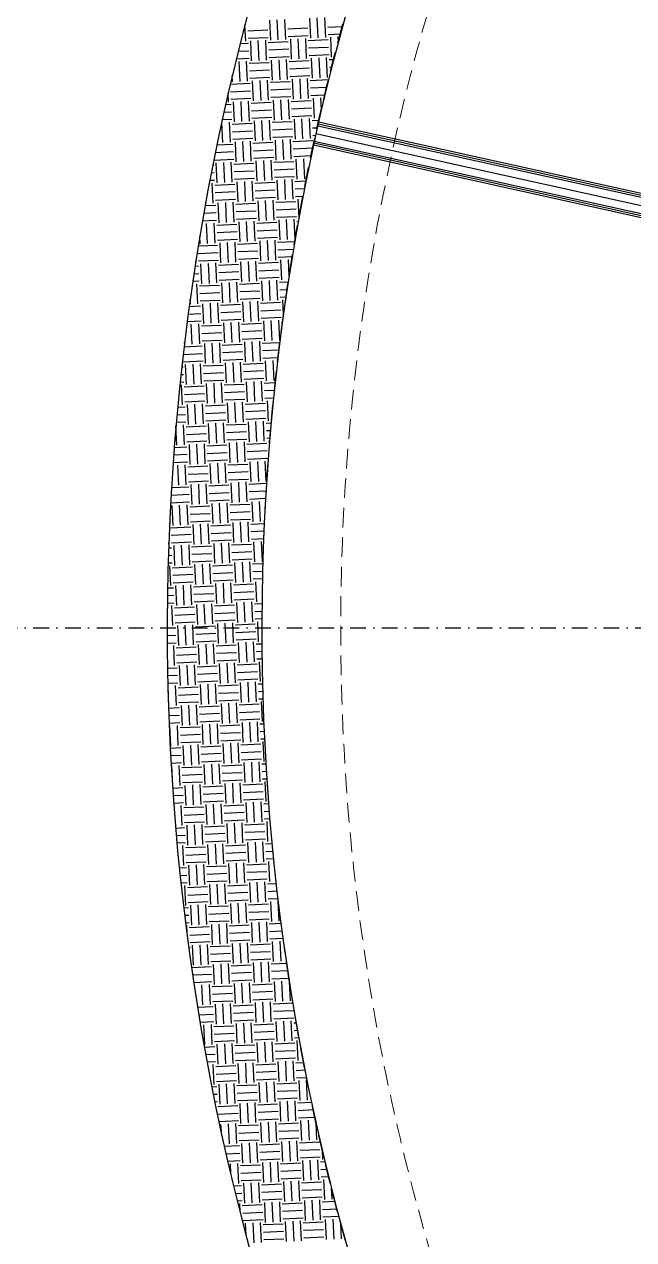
# Model space of a CAD drawing. Header units: millimetres. Extents: x 132785 to 150483, y 90225 to 103753.
# Drawn here: x 143259 to 143646, y 101854 to 102626 of the extents above; entities that cross this region are included whole.
import ezdxf

# ---------------------------------------------------------------- set-up
doc = ezdxf.new("R2010")
doc.units = ezdxf.units.MM
doc.linetypes.add('061-GZM-AP-100$0$HIDDEN', pattern=[0.375, 0.25, -0.125])
doc.linetypes.add('DASHDOT', pattern=[1, 0.5, -0.25, 0, -0.25])
doc.layers.add('061-GZM-AP-100$0$A-kiris', color=252, linetype='Continuous', lineweight=0)

msp = doc.modelspace()

# ---------------------------------------------------------------- linework, layer by layer
at = {"color": 253}
for p, q in [((143399.987, 102614.861), (143399.508, 102625.16)), ((143415.845, 102615.599), (143415.254, 102628.285)), ((143420.602, 102615.82), (143420.012, 102628.506)), ((143425.36, 102616.042), (143424.769, 102628.728)), ((143439.336, 102623.049), (143426.65, 102622.459)), ((143441.217, 102616.78), (143440.627, 102629.466)), ((143445.975, 102617.001), (143445.384, 102629.687)), ((143450.732, 102617.223), (143450.142, 102629.909)), ((143461.321, 102624.072), (143452.023, 102623.64)), ((143413.964, 102621.868), (143401.278, 102621.278)), ((143414.185, 102617.111), (143401.499, 102616.52)), ((143403.749, 102602.322), (143403.159, 102615.008)), ((143408.507, 102602.543), (143407.916, 102615.23)), ((143413.264, 102602.765), (143412.673, 102615.451)), ((143439.558, 102618.292), (143426.872, 102617.701)), ((143429.122, 102603.503), (143428.531, 102616.189)), ((143433.879, 102603.724), (143433.289, 102616.411)), ((143438.636, 102603.946), (143438.046, 102616.632)), ((143452.392, 102615.711), (143439.705, 102615.12)), ((143460.014, 102619.244), (143452.244, 102618.882)), ((143454.494, 102604.684), (143453.904, 102617.37)), ((143458.796, 102614.686), (143458.661, 102617.592)), ((143401.868, 102608.591), (143395.192, 102608.281)), ((143401.647, 102613.349), (143396.405, 102613.105)), ((143427.019, 102614.53), (143414.333, 102613.939)), ((143427.241, 102609.772), (143414.554, 102609.182)), ((143452.613, 102610.953), (143439.927, 102610.363)), ((143402.09, 102603.834), (143393.997, 102603.457)), ((143396.411, 102589.267), (143395.82, 102601.953)), ((143401.168, 102589.488), (143400.578, 102602.174)), ((143414.923, 102601.253), (143402.237, 102600.662)), ((143427.462, 102605.015), (143414.776, 102604.424)), ((143417.026, 102590.226), (143416.435, 102602.912)), ((143421.783, 102590.448), (143421.193, 102603.134)), ((143426.541, 102590.669), (143425.95, 102603.355)), ((143440.296, 102602.434), (143427.61, 102601.843)), ((143452.835, 102606.196), (143440.148, 102605.605)), ((143442.398, 102591.407), (143441.808, 102604.093)), ((143447.156, 102591.629), (143446.565, 102604.315)), ((143451.913, 102591.85), (143451.323, 102604.536)), ((143455.786, 102603.155), (143452.982, 102603.024)), ((143391.653, 102589.045), (143391.468, 102593.019)), ((143415.145, 102596.496), (143402.459, 102595.905)), ((143415.366, 102591.738), (143402.68, 102591.148)), ((143440.517, 102597.677), (143427.831, 102597.086)), ((143440.739, 102592.919), (143428.053, 102592.329)), ((143454.557, 102598.33), (143453.204, 102598.267)), ((143402.828, 102587.976), (143390.141, 102587.386)), ((143404.93, 102576.949), (143404.34, 102589.636)), ((143409.688, 102577.171), (143409.097, 102589.857)), ((143414.445, 102577.392), (143413.854, 102590.079)), ((143428.2, 102589.157), (143415.514, 102588.567)), ((143428.422, 102584.4), (143415.735, 102583.809)), ((143430.303, 102578.13), (143429.712, 102590.817)), ((143435.06, 102578.352), (143434.47, 102591.038)), ((143439.817, 102578.573), (143439.227, 102591.26)), ((143452.548, 102590.29), (143440.887, 102589.748)), ((143451.366, 102585.468), (143441.108, 102584.99)), ((143389.072, 102576.211), (143388.817, 102581.707)), ((143403.049, 102583.219), (143390.363, 102582.628)), ((143403.271, 102578.461), (143390.584, 102577.871)), ((143392.834, 102563.673), (143392.244, 102576.359)), ((143397.592, 102563.894), (143397.001, 102576.58)), ((143402.349, 102564.116), (143401.759, 102576.802)), ((143428.643, 102579.642), (143415.957, 102579.052)), ((143418.207, 102564.854), (143417.616, 102577.54)), ((143422.964, 102565.075), (143422.374, 102577.761)), ((143427.722, 102565.297), (143427.131, 102577.983)), ((143441.477, 102577.061), (143428.791, 102576.471)), ((143450.201, 102580.646), (143441.329, 102580.233)), ((143443.58, 102566.035), (143442.989, 102578.721)), ((143448.084, 102571.686), (143447.746, 102578.942)), ((143390.953, 102569.942), (143386.106, 102569.716)), ((143390.732, 102574.699), (143387.183, 102574.534)), ((143416.105, 102575.88), (143403.418, 102575.29)), ((143416.326, 102571.123), (143403.64, 102570.532)), ((143441.698, 102572.304), (143429.012, 102571.714)), ((143385.496, 102550.617), (143384.906, 102563.304)), ((143391.175, 102565.185), (143385.045, 102564.899)), ((143390.253, 102550.839), (143389.663, 102563.525)), ((143404.009, 102562.604), (143391.323, 102562.013)), ((143416.547, 102566.366), (143403.861, 102565.775)), ((143406.111, 102551.577), (143405.521, 102564.263)), ((143410.869, 102551.798), (143410.278, 102564.485)), ((143415.626, 102552.02), (143415.035, 102564.706)), ((143429.381, 102563.785), (143416.695, 102563.194)), ((143441.92, 102567.547), (143429.234, 102566.956)), ((143431.484, 102552.758), (143430.893, 102565.444)), ((143436.241, 102552.979), (143435.651, 102565.666)), ((143440.998, 102553.201), (143440.408, 102565.887)), ((143446.447, 102564.579), (143442.068, 102564.375)), ((143838.635, 102474.042), (143445.66, 102561.052)), ((143837.692, 102475.531), (143445.93, 102562.272)), ((143836.723, 102477.026), (143446.201, 102563.493)), ((143404.23, 102557.846), (143391.544, 102557.256)), ((143404.452, 102553.089), (143391.765, 102552.498)), ((143429.603, 102559.027), (143416.916, 102558.437)), ((143429.824, 102554.27), (143417.138, 102553.679)), ((143445.359, 102559.761), (143442.289, 102559.618)), ((143444.288, 102554.943), (143442.51, 102554.86)), ((143391.913, 102549.327), (143381.631, 102548.848)), ((143394.016, 102538.3), (143393.425, 102550.986)), ((143398.773, 102538.522), (143398.182, 102551.208)), ((143403.53, 102538.743), (143402.94, 102551.429)), ((143417.286, 102550.508), (143404.599, 102549.917)), ((143417.507, 102545.75), (143404.821, 102545.16)), ((143419.388, 102539.481), (143418.798, 102552.167)), ((143424.145, 102539.703), (143423.555, 102552.389)), ((143428.903, 102539.924), (143428.312, 102552.61)), ((143442.658, 102551.689), (143429.972, 102551.098)), ((143442.542, 102546.916), (143430.193, 102546.341)), ((143833.48, 102462.38), (143442.958, 102548.848)), ((143834.989, 102463.327), (143443.228, 102550.068)), ((143836.473, 102464.278), (143443.498, 102551.288)), ((143392.356, 102539.812), (143379.671, 102539.222)), ((143392.134, 102544.569), (143380.643, 102544.034)), ((143381.92, 102525.023), (143381.329, 102537.71)), ((143386.677, 102525.245), (143386.087, 102537.931)), ((143391.434, 102525.466), (143390.844, 102538.152)), ((143417.728, 102540.993), (143405.042, 102540.403)), ((143407.292, 102526.204), (143406.702, 102538.891)), ((143412.05, 102526.426), (143411.459, 102539.112)), ((143416.807, 102526.647), (143416.216, 102539.334)), ((143430.562, 102538.412), (143417.876, 102537.822)), ((143441.517, 102542.1), (143430.415, 102541.584)), ((143432.665, 102527.385), (143432.074, 102540.072)), ((143437.422, 102527.607), (143436.832, 102540.293)), ((143380.039, 102531.293), (143378.087, 102531.202)), ((143379.817, 102536.05), (143379.032, 102536.013)), ((143405.19, 102537.231), (143392.504, 102536.64)), ((143405.411, 102532.474), (143392.725, 102531.883)), ((143430.784, 102533.655), (143418.098, 102533.064)), ((143380.26, 102526.535), (143377.159, 102526.391)), ((143379.339, 102512.189), (143378.748, 102524.876)), ((143393.094, 102523.954), (143380.408, 102523.364)), ((143405.633, 102527.716), (143392.946, 102527.126)), ((143395.197, 102512.928), (143394.606, 102525.614)), ((143399.954, 102513.149), (143399.363, 102525.835)), ((143404.711, 102513.37), (143404.121, 102526.057)), ((143418.467, 102525.135), (143405.78, 102524.545)), ((143431.005, 102528.897), (143418.319, 102528.307)), ((143420.569, 102514.109), (143419.979, 102526.795)), ((143425.326, 102514.33), (143424.736, 102527.016)), ((143430.084, 102514.551), (143429.493, 102527.238)), ((143438.226, 102526.055), (143431.153, 102525.726)), ((143393.316, 102519.197), (143380.629, 102518.606)), ((143393.537, 102514.44), (143380.851, 102513.849)), ((143418.688, 102520.378), (143406.002, 102519.787)), ((143418.909, 102515.621), (143406.223, 102515.03)), ((143437.276, 102521.243), (143431.374, 102520.968)), ((143436.342, 102516.432), (143431.596, 102516.211)), ((143433.805, 102502.886), (143433.255, 102514.699)), ((143380.998, 102510.677), (143374.182, 102510.36)), ((143374.581, 102511.968), (143374.559, 102512.444)), ((143383.101, 102499.651), (143382.51, 102512.337)), ((143387.858, 102499.872), (143387.268, 102512.558)), ((143392.616, 102500.094), (143392.025, 102512.78)), ((143406.371, 102511.858), (143393.685, 102511.268)), ((143406.592, 102507.101), (143393.906, 102506.511)), ((143408.473, 102500.832), (143407.883, 102513.518)), ((143413.231, 102501.053), (143412.64, 102513.74)), ((143417.988, 102501.275), (143417.398, 102513.961)), ((143431.743, 102513.04), (143419.057, 102512.449)), ((143431.965, 102508.282), (143419.279, 102507.692)), ((143381.441, 102501.163), (143372.483, 102500.746)), ((143381.22, 102505.92), (143373.325, 102505.553)), ((143375.762, 102486.595), (143375.172, 102499.282)), ((143380.52, 102486.817), (143379.929, 102499.503)), ((143406.814, 102502.344), (143394.127, 102501.753)), ((143396.378, 102487.555), (143395.787, 102500.241)), ((143401.135, 102487.776), (143400.544, 102500.463)), ((143405.892, 102487.998), (143405.302, 102500.684)), ((143419.648, 102499.763), (143406.961, 102499.172)), ((143432.186, 102503.525), (143419.5, 102502.934)), ((143421.75, 102488.736), (143421.16, 102501.422)), ((143426.507, 102488.958), (143425.917, 102501.644)), ((143431.265, 102489.179), (143430.674, 102501.865)), ((143433.354, 102500.401), (143432.334, 102500.353)), ((143394.275, 102498.582), (143381.589, 102497.991)), ((143394.497, 102493.824), (143381.81, 102493.234)), ((143419.869, 102495.005), (143407.183, 102494.415)), ((143382.179, 102485.305), (143369.794, 102484.728)), ((143371.005, 102486.374), (143370.798, 102490.832)), ((143394.718, 102489.067), (143382.032, 102488.476)), ((143384.282, 102474.278), (143383.691, 102486.965)), ((143389.039, 102474.5), (143388.449, 102487.186)), ((143393.797, 102474.721), (143393.206, 102487.407)), ((143407.552, 102486.486), (143394.866, 102485.895)), ((143420.091, 102490.248), (143407.404, 102489.658)), ((143409.654, 102475.459), (143409.064, 102488.146)), ((143414.412, 102475.681), (143413.821, 102488.367)), ((143419.169, 102475.902), (143418.579, 102488.588)), ((143431.099, 102487.582), (143420.238, 102487.076)), ((143382.401, 102480.548), (143369.715, 102479.957)), ((143382.622, 102475.79), (143369.936, 102475.2)), ((143407.773, 102481.729), (143395.087, 102481.138)), ((143407.995, 102476.971), (143395.309, 102476.381)), ((143430.284, 102482.776), (143420.46, 102482.319)), ((143429.485, 102477.972), (143420.681, 102477.562)), ((143422.931, 102463.364), (143422.341, 102476.05)), ((143427.574, 102466.039), (143427.098, 102476.271)), ((143370.084, 102472.028), (143367.77, 102471.92)), ((143368.424, 102473.54), (143368.331, 102475.541)), ((143372.186, 102461.001), (143371.596, 102473.688)), ((143376.943, 102461.223), (143376.353, 102473.909)), ((143381.701, 102461.444), (143381.11, 102474.131)), ((143395.456, 102473.209), (143382.77, 102472.619)), ((143395.678, 102468.452), (143382.991, 102467.861)), ((143397.559, 102462.183), (143396.968, 102474.869)), ((143402.316, 102462.404), (143401.725, 102475.09)), ((143407.073, 102462.625), (143406.483, 102475.312)), ((143420.829, 102474.39), (143408.142, 102473.8)), ((143421.05, 102469.633), (143408.364, 102469.042)), ((143370.527, 102462.513), (143366.327, 102462.318)), ((143370.305, 102467.271), (143367.041, 102467.119)), ((143369.605, 102448.168), (143369.015, 102460.854)), ((143395.899, 102463.694), (143383.213, 102463.104)), ((143385.463, 102448.906), (143384.872, 102461.592)), ((143390.22, 102449.127), (143389.63, 102461.813)), ((143394.978, 102449.349), (143394.387, 102462.035)), ((143408.733, 102461.113), (143396.047, 102460.523)), ((143421.272, 102464.876), (143408.585, 102464.285)), ((143410.835, 102450.087), (143410.245, 102462.773)), ((143415.593, 102450.308), (143415.002, 102462.994)), ((143420.35, 102450.53), (143419.76, 102463.216)), ((143426.945, 102461.961), (143421.419, 102461.704)), ((143383.36, 102459.932), (143370.674, 102459.342)), ((143383.582, 102455.175), (143370.896, 102454.585)), ((143408.954, 102456.356), (143396.268, 102455.766)), ((143426.218, 102457.16), (143421.641, 102456.947)), ((143371.265, 102446.656), (143364.063, 102446.32)), ((143364.848, 102447.946), (143364.706, 102450.99)), ((143383.803, 102450.418), (143371.117, 102449.827)), ((143373.367, 102435.629), (143372.777, 102448.315)), ((143378.125, 102435.85), (143377.534, 102448.537)), ((143382.882, 102436.072), (143382.291, 102448.758)), ((143396.637, 102447.837), (143383.951, 102447.246)), ((143409.176, 102451.599), (143396.49, 102451.008)), ((143398.74, 102436.81), (143398.149, 102449.496)), ((143403.497, 102437.031), (143402.907, 102449.718)), ((143408.254, 102437.253), (143407.664, 102449.939)), ((143422.01, 102449.018), (143409.323, 102448.427)), ((143425.509, 102452.359), (143421.862, 102452.189)), ((143423.953, 102441.418), (143423.522, 102450.677)), ((143371.486, 102441.898), (143363.418, 102441.523)), ((143396.859, 102443.079), (143384.172, 102442.489)), ((143397.08, 102438.322), (143384.394, 102437.731)), ((143422.231, 102444.26), (143409.545, 102443.67)), ((143422.453, 102439.503), (143409.766, 102438.912)), ((143412.016, 102424.714), (143411.426, 102437.401)), ((143416.774, 102424.936), (143416.183, 102437.622)), ((143421.531, 102425.157), (143420.941, 102437.843)), ((143371.708, 102437.141), (143362.789, 102436.726)), ((143366.029, 102422.574), (143365.438, 102435.26)), ((143370.786, 102422.795), (143370.196, 102435.481)), ((143384.541, 102434.56), (143371.855, 102433.969)), ((143384.763, 102429.803), (143372.077, 102429.212)), ((143386.644, 102423.533), (143386.053, 102436.219)), ((143391.401, 102423.755), (143390.811, 102436.441)), ((143396.159, 102423.976), (143395.568, 102436.662)), ((143409.914, 102435.741), (143397.228, 102435.15)), ((143410.135, 102430.984), (143397.449, 102430.393)), ((143423.262, 102436.362), (143422.6, 102436.331)), ((143361.271, 102422.352), (143361.195, 102423.998)), ((143384.984, 102425.045), (143372.298, 102424.455)), ((143374.548, 102410.256), (143373.958, 102422.943)), ((143379.306, 102410.478), (143378.715, 102423.164)), ((143384.063, 102410.699), (143383.472, 102423.386)), ((143397.818, 102422.464), (143385.132, 102421.874)), ((143410.357, 102426.226), (143397.671, 102425.636)), ((143399.921, 102411.437), (143399.33, 102424.124)), ((143404.678, 102411.659), (143404.088, 102424.345)), ((143409.435, 102411.88), (143408.845, 102424.567)), ((143421.596, 102423.571), (143410.505, 102423.055)), ((143372.667, 102416.526), (143360.243, 102415.947)), ((143372.446, 102421.283), (143360.805, 102420.741)), ((143398.04, 102417.707), (143385.353, 102417.116)), ((143421.002, 102418.776), (143410.726, 102418.297)), ((143360.35, 102408.006), (143359.342, 102407.959)), ((143372.889, 102411.768), (143360.202, 102411.178)), ((143362.452, 102396.98), (143361.862, 102409.666)), ((143367.21, 102397.201), (143366.619, 102409.887)), ((143371.967, 102397.423), (143371.377, 102410.109)), ((143385.722, 102409.187), (143373.036, 102408.597)), ((143398.261, 102412.949), (143385.575, 102412.359)), ((143387.825, 102398.161), (143387.234, 102410.847)), ((143392.582, 102398.382), (143391.992, 102411.068)), ((143397.34, 102398.604), (143396.749, 102411.29)), ((143411.095, 102410.368), (143398.409, 102409.778)), ((143420.423, 102413.981), (143410.947, 102413.54)), ((143413.198, 102399.342), (143412.607, 102412.028)), ((143417.955, 102399.563), (143417.364, 102412.249)), ((143360.571, 102403.249), (143358.822, 102403.168)), ((143385.944, 102404.43), (143373.258, 102403.839)), ((143386.165, 102399.673), (143373.479, 102399.082)), ((143411.316, 102405.611), (143398.63, 102405.021)), ((143411.538, 102400.854), (143398.852, 102400.263)), ((143401.102, 102386.065), (143400.511, 102398.751)), ((143405.859, 102386.286), (143405.269, 102398.973)), ((143410.616, 102386.508), (143410.026, 102399.194)), ((143360.793, 102398.492), (143358.318, 102398.376)), ((143359.871, 102384.146), (143359.281, 102396.832)), ((143373.627, 102395.911), (143360.94, 102395.32)), ((143373.848, 102391.153), (143361.162, 102390.563)), ((143375.729, 102384.884), (143375.139, 102397.57)), ((143380.487, 102385.105), (143379.896, 102397.792)), ((143385.244, 102385.327), (143384.653, 102398.013)), ((143398.999, 102397.092), (143386.313, 102396.501)), ((143399.221, 102392.334), (143386.534, 102391.744)), ((143418.613, 102398.005), (143411.686, 102397.682)), ((143418.105, 102393.213), (143411.907, 102392.925)), ((143374.07, 102386.396), (143361.383, 102385.805)), ((143363.634, 102371.607), (143363.043, 102384.293)), ((143368.391, 102371.829), (143367.8, 102384.515)), ((143373.148, 102372.05), (143372.558, 102384.736)), ((143386.904, 102383.815), (143374.217, 102383.224)), ((143399.442, 102387.577), (143386.756, 102386.986)), ((143389.006, 102372.788), (143388.416, 102385.474)), ((143393.763, 102373.01), (143393.173, 102385.696)), ((143398.521, 102373.231), (143397.93, 102385.917)), ((143412.276, 102384.996), (143399.59, 102384.405)), ((143417.613, 102388.423), (143412.128, 102388.167)), ((143414.379, 102373.969), (143413.788, 102386.655)), ((143361.752, 102377.876), (143356.312, 102377.623)), ((143361.531, 102382.634), (143356.749, 102382.411)), ((143387.125, 102379.057), (143374.439, 102378.467)), ((143412.498, 102380.239), (143399.811, 102379.648)), ((143356.295, 102358.552), (143355.722, 102370.872)), ((143361.974, 102373.119), (143355.89, 102372.836)), ((143361.052, 102358.773), (143360.462, 102371.459)), ((143374.808, 102370.538), (143362.122, 102369.948)), ((143387.346, 102374.3), (143374.66, 102373.71)), ((143376.91, 102359.511), (143376.32, 102372.198)), ((143381.668, 102359.733), (143381.077, 102372.419)), ((143386.425, 102359.954), (143385.834, 102372.641)), ((143400.18, 102371.719), (143387.494, 102371.129)), ((143412.719, 102375.481), (143400.033, 102374.891)), ((143402.283, 102360.692), (143401.692, 102373.379)), ((143407.04, 102360.914), (143406.45, 102373.6)), ((143411.798, 102361.135), (143411.207, 102373.822)), ((143416.09, 102372.46), (143412.867, 102372.31)), ((143375.029, 102365.781), (143362.343, 102365.19)), ((143375.251, 102361.023), (143362.564, 102360.433)), ((143400.402, 102366.962), (143387.716, 102366.371)), ((143400.623, 102362.204), (143387.937, 102361.614)), ((143390.187, 102347.416), (143389.597, 102360.102)), ((143394.944, 102347.637), (143394.354, 102360.323)), ((143399.702, 102347.859), (143399.111, 102360.545)), ((143415.668, 102367.672), (143413.088, 102367.552)), ((143415.262, 102362.886), (143413.309, 102362.795)), ((143415.027, 102360.034), (143414.969, 102361.283)), ((143362.933, 102352.504), (143354.24, 102352.099)), ((143362.712, 102357.261), (143354.596, 102356.883)), ((143364.815, 102346.235), (143364.224, 102358.921)), ((143369.572, 102346.456), (143368.981, 102359.142)), ((143374.329, 102346.677), (143373.739, 102359.364)), ((143388.085, 102358.442), (143375.398, 102357.852)), ((143388.306, 102353.685), (143375.62, 102353.094)), ((143413.457, 102359.623), (143400.771, 102359.033)), ((143413.679, 102354.866), (143400.992, 102354.275)), ((143363.155, 102347.747), (143353.901, 102347.316)), ((143357.476, 102333.179), (143356.886, 102345.866)), ((143362.233, 102333.401), (143361.643, 102346.087)), ((143375.989, 102345.166), (143363.303, 102344.575)), ((143388.527, 102348.928), (143375.841, 102348.337)), ((143378.091, 102334.139), (143377.501, 102346.825)), ((143382.849, 102334.36), (143382.258, 102347.047)), ((143387.606, 102334.582), (143387.016, 102347.268)), ((143401.361, 102346.347), (143388.675, 102345.756)), ((143413.9, 102350.109), (143401.214, 102349.518)), ((143403.464, 102335.32), (143402.873, 102348.006)), ((143408.221, 102335.541), (143407.631, 102348.228)), ((143412.979, 102335.763), (143412.388, 102348.449)), ((143376.21, 102340.408), (143363.524, 102339.818)), ((143401.583, 102341.589), (143388.897, 102340.999)), ((143363.893, 102331.889), (143352.879, 102331.376)), ((143376.432, 102335.651), (143363.745, 102335.06)), ((143365.996, 102320.862), (143365.405, 102333.548)), ((143370.753, 102321.083), (143370.162, 102333.77)), ((143375.51, 102321.305), (143374.92, 102333.991)), ((143389.266, 102333.07), (143376.579, 102332.479)), ((143401.804, 102336.832), (143389.118, 102336.241)), ((143391.368, 102322.043), (143390.778, 102334.729)), ((143396.125, 102322.265), (143395.535, 102334.951)), ((143400.883, 102322.486), (143400.292, 102335.172)), ((143413.161, 102334.182), (143401.952, 102333.66)), ((143412.867, 102329.401), (143402.173, 102328.903)), ((143364.336, 102322.374), (143352.347, 102321.816)), ((143364.115, 102327.131), (143352.605, 102326.596)), ((143389.487, 102328.312), (143376.801, 102327.722)), ((143389.709, 102323.555), (143377.022, 102322.965)), ((143384.03, 102308.988), (143383.439, 102321.674)), ((143388.787, 102309.209), (143388.197, 102321.895)), ((143412.588, 102324.62), (143402.395, 102324.146)), ((143404.645, 102309.947), (143404.054, 102322.634)), ((143409.402, 102310.169), (143408.812, 102322.855)), ((143352.019, 102313.855), (143351.95, 102313.851)), ((143353.9, 102307.585), (143353.309, 102320.272)), ((143358.657, 102307.807), (143358.067, 102320.493)), ((143363.415, 102308.028), (143362.824, 102320.714)), ((143377.17, 102319.793), (143364.484, 102319.202)), ((143377.391, 102315.036), (143364.705, 102314.445)), ((143379.272, 102308.766), (143378.682, 102321.453)), ((143402.542, 102320.974), (143389.856, 102320.383)), ((143402.764, 102316.217), (143390.078, 102315.626)), ((143352.24, 102309.097), (143351.732, 102309.074)), ((143365.074, 102306.516), (143352.388, 102305.926)), ((143377.613, 102310.278), (143364.927, 102309.688)), ((143367.177, 102295.49), (143366.586, 102308.176)), ((143371.934, 102295.711), (143371.343, 102308.397)), ((143376.691, 102295.932), (143376.101, 102308.619)), ((143390.447, 102307.697), (143377.76, 102307.107)), ((143402.985, 102311.459), (143390.299, 102310.869)), ((143392.549, 102296.671), (143391.959, 102309.357)), ((143397.307, 102296.892), (143396.716, 102309.578)), ((143402.064, 102297.113), (143401.473, 102309.8)), ((143411.775, 102308.69), (143403.133, 102308.288)), ((143365.296, 102301.759), (143352.609, 102301.168)), ((143390.668, 102302.94), (143377.982, 102302.349)), ((143411.565, 102303.913), (143403.354, 102303.53)), ((143411.372, 102299.136), (143403.576, 102298.773)), ((143352.978, 102293.239), (143351.116, 102293.153)), ((143351.319, 102294.751), (143351.234, 102296.571)), ((143365.517, 102297.001), (143352.831, 102296.411)), ((143355.081, 102282.213), (143354.49, 102294.899)), ((143359.838, 102282.434), (143359.248, 102295.12)), ((143364.596, 102282.656), (143364.005, 102295.342)), ((143378.351, 102294.42), (143365.665, 102293.83)), ((143390.89, 102298.183), (143378.203, 102297.592)), ((143380.453, 102283.394), (143379.863, 102296.08)), ((143385.211, 102283.615), (143384.62, 102296.301)), ((143389.968, 102283.837), (143389.378, 102296.523)), ((143403.723, 102295.601), (143391.037, 102295.011)), ((143403.945, 102290.844), (143391.259, 102290.254)), ((143405.826, 102284.575), (143405.235, 102297.261)), ((143410.583, 102284.796), (143409.993, 102297.483)), ((143353.421, 102283.725), (143350.827, 102283.604)), ((143353.2, 102288.482), (143350.964, 102288.378)), ((143378.572, 102289.663), (143365.886, 102289.073)), ((143378.794, 102284.906), (143366.108, 102284.315)), ((143373.115, 102270.338), (143372.524, 102283.025)), ((143377.872, 102270.56), (143377.282, 102283.246)), ((143404.166, 102286.087), (143391.48, 102285.496)), ((143393.73, 102271.298), (143393.14, 102283.984)), ((143398.488, 102271.519), (143397.897, 102284.206)), ((143403.245, 102271.741), (143402.654, 102284.427)), ((143410.839, 102283.219), (143404.314, 102282.915)), ((143352.5, 102269.379), (143351.909, 102282.065)), ((143366.255, 102281.144), (143353.569, 102280.553)), ((143366.477, 102276.386), (143353.79, 102275.796)), ((143368.358, 102270.117), (143367.767, 102282.803)), ((143391.628, 102282.325), (143378.941, 102281.734)), ((143391.849, 102277.567), (143379.163, 102276.977)), ((143410.714, 102278.445), (143404.535, 102278.158)), ((143354.159, 102267.867), (143350.48, 102267.696)), ((143366.698, 102271.629), (143354.012, 102271.038)), ((143356.262, 102256.84), (143355.671, 102269.526)), ((143361.019, 102257.062), (143360.429, 102269.748)), ((143365.777, 102257.283), (143365.186, 102269.969)), ((143379.532, 102269.048), (143366.846, 102268.457)), ((143392.071, 102272.81), (143379.384, 102272.219)), ((143381.634, 102258.021), (143381.044, 102270.708)), ((143386.392, 102258.243), (143385.801, 102270.929)), ((143391.149, 102258.464), (143390.559, 102271.15)), ((143404.904, 102270.229), (143392.218, 102269.638)), ((143410.604, 102273.673), (143404.757, 102273.401)), ((143407.007, 102259.202), (143406.416, 102271.889)), ((143354.381, 102263.11), (143350.409, 102262.925)), ((143379.753, 102264.291), (143367.067, 102263.7)), ((143405.126, 102265.472), (143392.44, 102264.881)), ((143405.347, 102260.714), (143392.661, 102260.124)), ((143354.602, 102258.352), (143350.352, 102258.154)), ((143353.681, 102244.006), (143353.09, 102256.693)), ((143367.436, 102255.771), (143354.75, 102255.181)), ((143379.975, 102259.533), (143367.289, 102258.943)), ((143369.539, 102244.744), (143368.948, 102257.431)), ((143374.296, 102244.966), (143373.706, 102257.652)), ((143379.053, 102245.187), (143378.463, 102257.874)), ((143392.809, 102256.952), (143380.122, 102256.362)), ((143393.03, 102252.195), (143380.344, 102251.604)), ((143394.911, 102245.926), (143394.321, 102258.612)), ((143399.669, 102246.147), (143399.078, 102258.833)), ((143404.426, 102246.368), (143403.835, 102259.055)), ((143410.352, 102257.769), (143405.495, 102257.543)), ((143410.31, 102252.999), (143405.716, 102252.785)), ((143367.658, 102251.014), (143354.971, 102250.423)), ((143367.879, 102246.256), (143355.193, 102245.666)), ((143366.958, 102231.911), (143366.367, 102244.597)), ((143393.252, 102247.437), (143380.565, 102246.847)), ((143382.815, 102232.649), (143382.225, 102245.335)), ((143387.573, 102232.87), (143386.982, 102245.556)), ((143392.33, 102233.092), (143391.74, 102245.778)), ((143406.086, 102244.856), (143393.399, 102244.266)), ((143410.284, 102248.23), (143405.938, 102248.028)), ((143408.188, 102233.83), (143407.597, 102246.516)), ((143355.34, 102242.494), (143350.274, 102242.258)), ((143355.562, 102237.737), (143350.282, 102237.491)), ((143357.443, 102231.468), (143356.852, 102244.154)), ((143362.2, 102231.689), (143361.61, 102244.375)), ((143380.713, 102243.675), (143368.027, 102243.085)), ((143380.934, 102238.918), (143368.248, 102238.328)), ((143406.307, 102240.099), (143393.621, 102239.509)), ((143355.783, 102232.98), (143350.306, 102232.725)), ((143354.862, 102218.634), (143354.271, 102231.32)), ((143368.617, 102230.399), (143355.931, 102229.808)), ((143381.156, 102234.161), (143368.47, 102233.57)), ((143370.72, 102219.372), (143370.129, 102232.058)), ((143375.477, 102219.593), (143374.887, 102232.28)), ((143380.234, 102219.815), (143379.644, 102232.501)), ((143393.99, 102231.58), (143381.304, 102230.989)), ((143406.528, 102235.342), (143393.842, 102234.751)), ((143396.092, 102220.553), (143395.502, 102233.239)), ((143400.85, 102220.774), (143400.259, 102233.461)), ((143405.607, 102220.996), (143405.016, 102233.682)), ((143410.311, 102232.339), (143406.676, 102232.17)), ((143368.839, 102225.641), (143356.152, 102225.051)), ((143394.211, 102226.822), (143381.525, 102226.232)), ((143394.433, 102222.065), (143381.746, 102221.474)), ((143410.353, 102227.574), (143406.897, 102227.413)), ((143410.41, 102222.809), (143407.119, 102222.655)), ((143356.522, 102217.122), (143350.495, 102216.841)), ((143369.06, 102220.884), (143356.374, 102220.293)), ((143358.624, 102206.095), (143358.033, 102218.781)), ((143363.381, 102206.317), (143362.791, 102219.003)), ((143368.139, 102206.538), (143367.548, 102219.224)), ((143381.894, 102218.303), (143369.208, 102217.712)), ((143382.115, 102213.546), (143369.429, 102212.955)), ((143383.997, 102207.276), (143383.406, 102219.962)), ((143388.754, 102207.498), (143388.163, 102220.184)), ((143393.511, 102207.719), (143392.921, 102220.405)), ((143407.267, 102219.484), (143394.58, 102218.893)), ((143407.488, 102214.727), (143394.802, 102214.136)), ((143409.369, 102208.457), (143408.779, 102221.144)), ((143356.743, 102212.364), (143350.584, 102212.078)), ((143356.964, 102207.607), (143350.688, 102207.315)), ((143356.043, 102193.261), (143355.452, 102205.948)), ((143382.337, 102208.788), (143369.651, 102208.198)), ((143371.901, 102193.999), (143371.31, 102206.686)), ((143376.658, 102194.221), (143376.068, 102206.907)), ((143381.415, 102194.442), (143380.825, 102207.129)), ((143395.171, 102206.207), (143382.485, 102205.617)), ((143407.709, 102209.969), (143395.023, 102209.379)), ((143397.273, 102195.18), (143396.683, 102207.867)), ((143402.031, 102195.402), (143401.44, 102208.088)), ((143406.788, 102195.623), (143406.197, 102208.31)), ((143410.715, 102206.931), (143407.857, 102206.798)), ((143351.286, 102193.04), (143350.763, 102204.266)), ((143369.798, 102205.026), (143357.112, 102204.436)), ((143370.02, 102200.269), (143357.333, 102199.678)), ((143395.392, 102201.45), (143382.706, 102200.859)), ((143410.84, 102202.169), (143408.079, 102202.04)), ((143357.703, 102191.749), (143351.144, 102191.444)), ((143370.241, 102195.511), (143357.555, 102194.921)), ((143359.805, 102180.723), (143359.215, 102193.409)), ((143364.562, 102180.944), (143363.972, 102193.63)), ((143369.32, 102181.166), (143368.729, 102193.852)), ((143383.075, 102192.93), (143370.389, 102192.34)), ((143395.614, 102196.692), (143382.927, 102196.102)), ((143385.178, 102181.904), (143384.587, 102194.59)), ((143389.935, 102182.125), (143389.344, 102194.811)), ((143394.692, 102182.347), (143394.102, 102195.033)), ((143408.448, 102194.111), (143395.761, 102193.521)), ((143410.981, 102197.408), (143408.3, 102197.283)), ((143410.55, 102183.085), (143409.96, 102195.771)), ((143357.924, 102186.992), (143351.313, 102186.684)), ((143383.297, 102188.173), (143370.61, 102187.582)), ((143383.518, 102183.416), (143370.832, 102182.825)), ((143408.669, 102189.354), (143395.983, 102188.764)), ((143408.891, 102184.597), (143396.204, 102184.006)), ((143403.212, 102170.029), (143402.621, 102182.716)), ((143407.969, 102170.251), (143407.379, 102182.937)), ((143358.145, 102182.235), (143351.498, 102181.925)), ((143352.467, 102167.667), (143351.876, 102180.354)), ((143357.224, 102167.889), (143356.633, 102180.575)), ((143370.979, 102179.654), (143358.293, 102179.063)), ((143373.082, 102168.627), (143372.491, 102181.313)), ((143377.839, 102168.848), (143377.249, 102181.535)), ((143382.597, 102169.07), (143382.006, 102181.756)), ((143396.352, 102180.835), (143383.666, 102180.244)), ((143396.573, 102176.077), (143383.887, 102175.487)), ((143398.454, 102169.808), (143397.864, 102182.494)), ((143411.564, 102181.543), (143409.038, 102181.425)), ((143411.773, 102176.785), (143409.26, 102176.668)), ((143371.201, 102174.896), (143358.515, 102174.306)), ((143371.422, 102170.139), (143358.736, 102169.548)), ((143360.986, 102155.35), (143360.396, 102168.036)), ((143365.743, 102155.572), (143365.153, 102168.258)), ((143370.501, 102155.793), (143369.91, 102168.479)), ((143384.256, 102167.558), (143371.57, 102166.967)), ((143396.795, 102171.32), (143384.108, 102170.729)), ((143386.359, 102156.531), (143385.768, 102169.217)), ((143391.116, 102156.753), (143390.525, 102169.439)), ((143395.873, 102156.974), (143395.283, 102169.66)), ((143409.629, 102168.739), (143396.942, 102168.148)), ((143411.998, 102172.028), (143409.481, 102171.91)), ((143411.731, 102157.712), (143411.141, 102170.398)), ((143358.884, 102166.377), (143352.22, 102166.067)), ((143359.105, 102161.619), (143352.469, 102161.311)), ((143384.478, 102162.8), (143371.791, 102162.21)), ((143409.85, 102163.982), (143397.164, 102163.391)), ((143359.326, 102156.862), (143352.734, 102156.555)), ((143353.648, 102142.295), (143353.057, 102154.981)), ((143358.405, 102142.516), (143357.815, 102155.202)), ((143372.16, 102154.281), (143359.474, 102153.691)), ((143384.699, 102158.043), (143372.013, 102157.453)), ((143374.263, 102143.254), (143373.672, 102155.941)), ((143379.02, 102143.476), (143378.43, 102156.162)), ((143383.778, 102143.697), (143383.187, 102156.384)), ((143397.533, 102155.462), (143384.847, 102154.872)), ((143410.072, 102159.224), (143397.385, 102158.634)), ((143399.635, 102144.435), (143399.045, 102157.122)), ((143404.393, 102144.657), (143403.802, 102157.343)), ((143409.15, 102144.878), (143408.56, 102157.565)), ((143412.858, 102156.175), (143410.219, 102156.053)), ((143372.382, 102149.524), (143359.696, 102148.933)), ((143372.603, 102144.766), (143359.917, 102144.176)), ((143397.754, 102150.705), (143385.068, 102150.114)), ((143397.976, 102145.947), (143385.29, 102145.357)), ((143397.054, 102131.602), (143396.464, 102144.288)), ((143413.15, 102151.421), (143410.441, 102151.295)), ((143413.458, 102146.668), (143410.662, 102146.538)), ((143412.912, 102132.34), (143412.322, 102145.026)), ((143360.065, 102141.004), (143353.723, 102140.709)), ((143362.167, 102129.978), (143361.577, 102142.664)), ((143366.924, 102130.199), (143366.334, 102142.885)), ((143371.682, 102130.42), (143371.091, 102143.107)), ((143385.437, 102142.185), (143372.751, 102141.595)), ((143385.659, 102137.428), (143372.972, 102136.837)), ((143387.54, 102131.159), (143386.949, 102143.845)), ((143392.297, 102131.38), (143391.706, 102144.066)), ((143410.81, 102143.366), (143398.123, 102142.776)), ((143411.031, 102138.609), (143398.345, 102138.018)), ((143360.286, 102136.247), (143354.052, 102135.957)), ((143360.508, 102131.49), (143354.397, 102131.205)), ((143359.586, 102117.144), (143358.996, 102129.83)), ((143373.341, 102128.908), (143360.655, 102128.318)), ((143385.88, 102132.671), (143373.194, 102132.08)), ((143375.444, 102117.882), (143374.853, 102130.568)), ((143380.201, 102118.103), (143379.611, 102130.79)), ((143384.959, 102118.325), (143384.368, 102131.011)), ((143398.714, 102130.09), (143386.028, 102129.499)), ((143411.253, 102133.852), (143398.566, 102133.261)), ((143400.816, 102119.063), (143400.226, 102131.749)), ((143405.574, 102119.284), (143404.983, 102131.971)), ((143410.331, 102119.506), (143409.741, 102132.192)), ((143414.597, 102130.829), (143411.4, 102130.68)), ((143373.563, 102124.151), (143360.877, 102123.561)), ((143398.935, 102125.332), (143386.249, 102124.742)), ((143414.972, 102126.079), (143411.622, 102125.923)), ((143415.363, 102121.329), (143411.843, 102121.165)), ((143361.246, 102115.632), (143355.653, 102115.371)), ((143373.784, 102119.394), (143361.098, 102118.803)), ((143363.348, 102104.605), (143362.758, 102117.291)), ((143368.106, 102104.826), (143367.515, 102117.513)), ((143372.863, 102105.048), (143372.272, 102117.734)), ((143386.618, 102116.813), (143373.932, 102116.222)), ((143399.157, 102120.575), (143386.471, 102119.984)), ((143388.721, 102105.786), (143388.13, 102118.472)), ((143393.478, 102106.008), (143392.888, 102118.694)), ((143398.235, 102106.229), (143397.645, 102118.915)), ((143411.991, 102117.994), (143399.304, 102117.403)), ((143414.093, 102106.967), (143413.503, 102119.653)), ((143361.467, 102110.874), (143356.062, 102110.623)), ((143361.689, 102106.117), (143356.487, 102105.875)), ((143386.84, 102112.055), (143374.153, 102111.465)), ((143387.061, 102107.298), (143374.375, 102106.708)), ((143386.14, 102092.952), (143385.549, 102105.638)), ((143412.212, 102113.236), (143399.526, 102112.646)), ((143412.434, 102108.479), (143399.747, 102107.889)), ((143401.997, 102093.69), (143401.407, 102106.377)), ((143406.755, 102093.912), (143406.164, 102106.598)), ((143411.512, 102094.133), (143410.922, 102106.82)), ((143360.767, 102091.771), (143360.177, 102104.457)), ((143374.522, 102103.536), (143361.836, 102102.945)), ((143374.744, 102098.779), (143362.058, 102098.188)), ((143376.625, 102092.509), (143376.034, 102105.196)), ((143381.382, 102092.731), (143380.792, 102105.417)), ((143399.895, 102104.717), (143387.209, 102104.126)), ((143400.116, 102099.96), (143387.43, 102099.369)), ((143416.78, 102105.503), (143412.581, 102105.308)), ((143417.239, 102100.757), (143412.803, 102100.55)), ((143362.427, 102090.259), (143358.01, 102090.054)), ((143374.965, 102094.021), (143362.279, 102093.431)), ((143364.529, 102079.233), (143363.939, 102091.919)), ((143369.287, 102079.454), (143368.696, 102092.14)), ((143374.044, 102079.675), (143373.453, 102092.362)), ((143387.799, 102091.44), (143375.113, 102090.85)), ((143400.338, 102095.202), (143387.652, 102094.612)), ((143389.902, 102080.414), (143389.311, 102093.1)), ((143394.659, 102080.635), (143394.069, 102093.321)), ((143399.416, 102080.856), (143398.826, 102093.543)), ((143413.172, 102092.621), (143400.486, 102092.031)), ((143417.714, 102096.011), (143413.024, 102095.793)), ((143415.274, 102081.595), (143414.684, 102094.281)), ((143362.648, 102085.502), (143358.5, 102085.309)), ((143388.021, 102086.683), (143375.334, 102086.092)), ((143413.393, 102087.864), (143400.707, 102087.273)), ((143413.615, 102083.107), (143400.928, 102082.516)), ((143362.87, 102080.744), (143359.005, 102080.565)), ((143361.948, 102066.399), (143361.358, 102079.085)), ((143375.704, 102078.163), (143363.017, 102077.573)), ((143388.242, 102081.926), (143375.556, 102081.335)), ((143377.806, 102067.137), (143377.215, 102079.823)), ((143382.563, 102067.358), (143381.973, 102080.044)), ((143387.321, 102067.58), (143386.73, 102080.266)), ((143401.076, 102079.344), (143388.39, 102078.754)), ((143403.179, 102068.318), (143402.588, 102081.004)), ((143407.936, 102068.539), (143407.345, 102081.226)), ((143412.693, 102068.761), (143412.103, 102081.447)), ((143419.41, 102080.198), (143413.762, 102079.935)), ((143419.953, 102075.455), (143413.984, 102075.178)), ((143375.925, 102073.406), (143363.239, 102072.816)), ((143376.146, 102068.649), (143363.46, 102068.058)), ((143401.297, 102074.587), (143388.611, 102073.997)), ((143401.519, 102069.83), (143388.833, 102069.239)), ((143391.083, 102055.041), (143390.492, 102067.727)), ((143395.84, 102055.262), (143395.25, 102067.949)), ((143400.597, 102055.484), (143400.007, 102068.17)), ((143414.353, 102067.249), (143401.667, 102066.658)), ((143420.511, 102070.714), (143414.205, 102070.42)), ((143416.455, 102056.222), (143415.865, 102068.908)), ((143421.213, 102056.444), (143420.622, 102069.13)), ((143363.608, 102064.887), (143360.797, 102064.756)), ((143363.829, 102060.129), (143361.367, 102060.015)), ((143365.71, 102053.86), (143365.12, 102066.546)), ((143370.468, 102054.081), (143369.877, 102066.768)), ((143375.225, 102054.303), (143374.634, 102066.989)), ((143388.98, 102066.068), (143376.294, 102065.477)), ((143389.202, 102061.31), (143376.515, 102060.72)), ((143414.574, 102062.491), (143401.888, 102061.901)), ((143364.051, 102055.372), (143361.953, 102055.274)), ((143362.762, 102048.912), (143362.539, 102053.712)), ((143376.885, 102052.791), (143364.198, 102052.2)), ((143389.423, 102056.553), (143376.737, 102055.962)), ((143378.987, 102041.764), (143378.397, 102054.451)), ((143383.744, 102041.986), (143383.154, 102054.672)), ((143388.502, 102042.207), (143387.911, 102054.893)), ((143402.257, 102053.972), (143389.571, 102053.381)), ((143414.796, 102057.734), (143402.109, 102057.144)), ((143404.36, 102042.945), (143403.769, 102055.632)), ((143409.117, 102043.167), (143408.526, 102055.853)), ((143413.874, 102043.388), (143413.284, 102056.074)), ((143422.487, 102054.914), (143414.943, 102054.562)), ((143377.106, 102048.034), (143364.42, 102047.443)), ((143402.479, 102049.215), (143389.792, 102048.624)), ((143402.7, 102044.457), (143390.014, 102043.867)), ((143423.114, 102050.175), (143415.165, 102049.805)), ((143423.756, 102045.437), (143415.386, 102045.048)), ((143364.789, 102039.514), (143364.013, 102039.478)), ((143377.327, 102043.276), (143364.641, 102042.686)), ((143366.891, 102028.487), (143366.301, 102041.174)), ((143371.649, 102028.709), (143371.058, 102041.395)), ((143376.406, 102028.93), (143375.815, 102041.617)), ((143390.161, 102040.695), (143377.475, 102040.105)), ((143392.264, 102029.669), (143391.673, 102042.355)), ((143397.021, 102029.89), (143396.431, 102042.576)), ((143401.779, 102030.111), (143401.188, 102042.798)), ((143415.534, 102041.876), (143402.848, 102041.286)), ((143415.755, 102037.119), (143403.069, 102036.528)), ((143417.636, 102030.85), (143417.046, 102043.536)), ((143422.394, 102031.071), (143421.803, 102043.757)), ((143365.01, 102034.757), (143364.664, 102034.741)), ((143390.383, 102035.938), (143377.697, 102035.347)), ((143390.604, 102031.18), (143377.918, 102030.59)), ((143380.168, 102016.392), (143379.578, 102029.078)), ((143384.925, 102016.613), (143384.335, 102029.299)), ((143389.683, 102016.835), (143389.092, 102029.521)), ((143403.438, 102028.599), (143390.752, 102028.009)), ((143415.977, 102032.362), (143403.29, 102031.771)), ((143405.541, 102017.573), (143404.95, 102030.259)), ((143410.298, 102017.794), (143409.707, 102030.48)), ((143415.055, 102018.016), (143414.465, 102030.702)), ((143426.013, 102029.65), (143416.124, 102029.19)), ((143378.066, 102027.418), (143365.783, 102026.847)), ((143378.287, 102022.661), (143366.475, 102022.111)), ((143403.66, 102023.842), (143390.973, 102023.252)), ((143426.724, 102024.916), (143416.346, 102024.433)), ((143378.508, 102017.904), (143367.182, 102017.376)), ((143367.509, 102015.221), (143367.482, 102015.801)), ((143372.83, 102003.336), (143372.239, 102016.023)), ((143377.587, 102003.558), (143376.997, 102016.244)), ((143391.342, 102015.323), (143378.656, 102014.732)), ((143403.881, 102019.085), (143391.195, 102018.494)), ((143393.445, 102004.296), (143392.854, 102016.982)), ((143398.202, 102004.517), (143397.612, 102017.204)), ((143402.96, 102004.739), (143402.369, 102017.425)), ((143416.715, 102016.504), (143404.029, 102015.913)), ((143427.452, 102020.182), (143416.567, 102019.675)), ((143418.817, 102005.477), (143418.227, 102018.163)), ((143423.575, 102005.698), (143422.984, 102018.385)), ((143428.332, 102005.92), (143427.76, 102018.203)), ((143391.564, 102010.565), (143378.878, 102009.975)), ((143391.785, 102005.808), (143379.099, 102005.217)), ((143416.936, 102011.746), (143404.25, 102011.156)), ((143417.158, 102006.989), (143404.472, 102006.398)), ((143416.236, 101992.643), (143415.646, 102005.329)), ((143379.247, 102002.046), (143369.649, 102001.599)), ((143381.349, 101991.019), (143380.759, 102003.705)), ((143386.106, 101991.241), (143385.516, 102003.927)), ((143390.864, 101991.462), (143390.273, 102004.148)), ((143404.619, 102003.227), (143391.933, 102002.636)), ((143404.841, 101998.47), (143392.154, 101997.879)), ((143406.722, 101992.2), (143406.131, 102004.887)), ((143411.479, 101992.422), (143410.888, 102005.108)), ((143429.991, 102004.408), (143417.305, 102003.817)), ((143430.213, 101999.651), (143417.527, 101999.06)), ((143379.468, 101997.289), (143370.422, 101996.867)), ((143379.69, 101992.531), (143371.21, 101992.136)), ((143374.011, 101977.964), (143373.42, 101990.65)), ((143378.768, 101978.185), (143378.178, 101990.872)), ((143392.523, 101989.95), (143379.837, 101989.36)), ((143405.062, 101993.712), (143392.376, 101993.122)), ((143394.626, 101978.923), (143394.035, 101991.61)), ((143399.383, 101979.145), (143398.793, 101991.831)), ((143404.141, 101979.366), (143403.55, 101992.053)), ((143417.896, 101991.131), (143405.21, 101990.541)), ((143430.435, 101994.893), (143417.748, 101994.303)), ((143419.998, 101980.104), (143419.408, 101992.791)), ((143424.756, 101980.326), (143424.165, 101993.012)), ((143429.513, 101980.547), (143428.923, 101993.234)), ((143432.149, 101991.795), (143430.582, 101991.722)), ((143392.745, 101985.193), (143380.059, 101984.602)), ((143418.117, 101986.374), (143405.431, 101985.783)), ((143432.988, 101987.066), (143430.804, 101986.964)), ((143433.843, 101982.338), (143431.025, 101982.207)), ((143380.428, 101976.673), (143373.949, 101976.372)), ((143392.966, 101980.435), (143380.28, 101979.845)), ((143382.53, 101965.647), (143381.94, 101978.333)), ((143387.288, 101965.868), (143386.697, 101978.554)), ((143392.045, 101966.09), (143391.454, 101978.776)), ((143405.8, 101977.854), (143393.114, 101977.264)), ((143418.339, 101981.616), (143405.653, 101981.026)), ((143407.903, 101966.828), (143407.312, 101979.514)), ((143412.66, 101967.049), (143412.07, 101979.735)), ((143417.417, 101967.271), (143416.827, 101979.957)), ((143431.173, 101979.035), (143418.486, 101978.445)), ((143433.275, 101968.009), (143432.685, 101980.695)), ((143380.649, 101971.916), (143374.804, 101971.644)), ((143380.871, 101967.159), (143375.674, 101966.917)), ((143406.022, 101973.097), (143393.335, 101972.507)), ((143406.243, 101968.34), (143393.557, 101967.749)), ((143431.394, 101974.278), (143418.708, 101973.688)), ((143431.616, 101969.521), (143418.929, 101968.93)), ((143421.179, 101954.732), (143420.589, 101967.418)), ((143425.937, 101954.953), (143425.346, 101967.64)), ((143430.694, 101955.175), (143430.104, 101967.861)), ((143379.949, 101952.813), (143379.359, 101965.499)), ((143393.704, 101964.578), (143381.018, 101963.987)), ((143393.926, 101959.82), (143381.24, 101959.23)), ((143395.807, 101953.551), (143395.216, 101966.237)), ((143400.564, 101953.772), (143399.974, 101966.459)), ((143405.322, 101953.994), (143404.731, 101966.68)), ((143419.077, 101965.759), (143406.391, 101965.168)), ((143419.298, 101961.001), (143406.612, 101960.411)), ((143436.809, 101966.584), (143431.763, 101966.349)), ((143437.734, 101961.859), (143431.985, 101961.592)), ((143394.147, 101955.063), (143381.461, 101954.472)), ((143383.711, 101940.274), (143383.121, 101952.96)), ((143388.469, 101940.496), (143387.878, 101953.182)), ((143393.226, 101940.717), (143392.635, 101953.403)), ((143406.981, 101952.482), (143394.295, 101951.891)), ((143419.52, 101956.244), (143406.834, 101955.653)), ((143409.084, 101941.455), (143408.493, 101954.141)), ((143413.841, 101941.677), (143413.251, 101954.363)), ((143418.598, 101941.898), (143418.008, 101954.584)), ((143432.354, 101953.663), (143419.668, 101953.072)), ((143438.674, 101957.136), (143432.206, 101956.834)), ((143434.456, 101942.636), (143433.866, 101955.322)), ((143439.214, 101942.858), (143438.623, 101955.544)), ((143381.609, 101951.301), (143378.687, 101951.165)), ((143381.83, 101946.543), (143379.625, 101946.441)), ((143407.203, 101947.724), (143394.516, 101947.134)), ((143432.575, 101948.906), (143419.889, 101948.315)), ((143432.797, 101944.148), (143420.11, 101943.558)), ((143382.052, 101941.786), (143380.578, 101941.717)), ((143394.885, 101939.205), (143382.199, 101938.615)), ((143407.424, 101942.967), (143394.738, 101942.377)), ((143396.988, 101928.178), (143396.397, 101940.865)), ((143401.745, 101928.4), (143401.155, 101941.086)), ((143406.503, 101928.621), (143405.912, 101941.308)), ((143420.258, 101940.386), (143407.572, 101939.796)), ((143422.361, 101929.359), (143421.77, 101942.046)), ((143427.118, 101929.581), (143426.527, 101942.267)), ((143431.875, 101929.802), (143431.285, 101942.489)), ((143441.927, 101941.395), (143432.944, 101940.977)), ((143442.938, 101936.674), (143433.166, 101936.219)), ((143395.107, 101934.448), (143382.421, 101933.857)), ((143395.328, 101929.69), (143383.195, 101929.126)), ((143420.479, 101935.629), (143407.793, 101935.038)), ((143420.701, 101930.871), (143408.015, 101930.281)), ((143410.265, 101916.083), (143409.674, 101928.769)), ((143415.022, 101916.304), (143414.432, 101928.99)), ((143419.779, 101916.526), (143419.189, 101929.212)), ((143433.535, 101928.29), (143420.849, 101927.7)), ((143443.966, 101931.954), (143433.387, 101931.462)), ((143435.637, 101917.264), (143435.047, 101929.95)), ((143440.395, 101917.485), (143439.804, 101930.171)), ((143445.152, 101917.707), (143444.629, 101928.949)), ((143384.517, 101922.961), (143384.302, 101927.588)), ((143389.65, 101915.123), (143389.059, 101927.809)), ((143394.407, 101915.345), (143393.816, 101928.031)), ((143408.162, 101927.109), (143395.476, 101926.519)), ((143408.384, 101922.352), (143395.697, 101921.761)), ((143433.756, 101923.533), (143421.07, 101922.942)), ((143396.067, 101913.833), (143386.623, 101913.393)), ((143408.605, 101917.595), (143395.919, 101917.004)), ((143398.169, 101902.806), (143397.579, 101915.492)), ((143402.926, 101903.027), (143402.336, 101915.714)), ((143407.684, 101903.249), (143407.093, 101915.935)), ((143421.439, 101915.014), (143408.753, 101914.423)), ((143433.978, 101918.776), (143421.291, 101918.185)), ((143423.542, 101903.987), (143422.951, 101916.673)), ((143428.299, 101904.208), (143427.708, 101916.895)), ((143433.056, 101904.43), (143432.466, 101917.116)), ((143446.812, 101916.195), (143434.125, 101915.604)), ((143446.785, 101919.372), (143446.664, 101919.366)), ((143396.288, 101909.075), (143387.685, 101908.675)), ((143421.661, 101910.256), (143408.974, 101909.666)), ((143421.882, 101905.499), (143409.196, 101904.908)), ((143447.033, 101911.437), (143434.347, 101910.847)), ((143447.254, 101906.68), (143434.568, 101906.089)), ((143448.914, 101905.168), (143448.622, 101911.446)), ((143396.509, 101904.318), (143388.763, 101903.957)), ((143390.521, 101896.412), (143390.24, 101902.437)), ((143395.588, 101889.972), (143394.997, 101902.658)), ((143409.343, 101901.737), (143396.657, 101901.146)), ((143411.446, 101890.71), (143410.855, 101903.396)), ((143416.203, 101890.932), (143415.613, 101903.618)), ((143420.961, 101891.153), (143420.37, 101903.839)), ((143434.716, 101902.918), (143422.03, 101902.327)), ((143434.937, 101898.16), (143422.251, 101897.57)), ((143436.818, 101891.891), (143436.228, 101904.577)), ((143441.576, 101892.113), (143440.985, 101904.799)), ((143446.333, 101892.334), (143445.743, 101905.02)), ((143450.474, 101903.651), (143447.402, 101903.508)), ((143451.616, 101898.937), (143447.624, 101898.751)), ((143409.565, 101896.979), (143396.879, 101896.389)), ((143409.786, 101892.222), (143397.1, 101891.632)), ((143399.35, 101877.433), (143398.76, 101890.12)), ((143404.107, 101877.655), (143403.517, 101890.341)), ((143408.865, 101877.876), (143408.274, 101890.562)), ((143422.62, 101889.641), (143409.934, 101889.051)), ((143435.159, 101893.403), (143422.472, 101892.813)), ((143424.723, 101878.614), (143424.132, 101891.301)), ((143429.48, 101878.836), (143428.889, 101891.522)), ((143434.237, 101879.057), (143433.647, 101891.744)), ((143447.993, 101890.822), (143435.306, 101890.232)), ((143452.775, 101894.223), (143447.845, 101893.994)), ((143450.095, 101879.795), (143449.505, 101892.482)), ((143397.248, 101888.46), (143392.471, 101888.238)), ((143397.469, 101883.703), (143393.617, 101883.523)), ((143422.842, 101884.884), (143410.155, 101884.293)), ((143448.214, 101886.065), (143435.528, 101885.474)), ((143454.852, 101880.017), (143454.515, 101887.268)), ((143397.69, 101878.945), (143394.78, 101878.81)), ((143396.41, 101872.304), (143396.179, 101877.286)), ((143410.524, 101876.364), (143397.838, 101875.774)), ((143423.063, 101880.126), (143410.377, 101879.536)), ((143412.627, 101865.338), (143412.036, 101878.024)), ((143417.384, 101865.559), (143416.794, 101878.245)), ((143422.142, 101865.78), (143421.551, 101878.467)), ((143435.897, 101877.545), (143423.211, 101876.955)), ((143448.436, 101881.307), (143435.749, 101880.717)), ((143437.999, 101866.519), (143437.409, 101879.205)), ((143442.757, 101866.74), (143442.166, 101879.426)), ((143447.514, 101866.962), (143446.924, 101879.648)), ((143456.757, 101878.516), (143448.583, 101878.136)), ((143410.746, 101871.607), (143398.06, 101871.016)), ((143410.967, 101866.85), (143398.281, 101866.259)), ((143436.118, 101872.788), (143423.432, 101872.197)), ((143436.34, 101868.031), (143423.654, 101867.44)), ((143457.988, 101873.806), (143448.805, 101873.378)), ((143459.235, 101869.096), (143449.026, 101868.621)), ((143451.276, 101854.423), (143450.686, 101867.109)), ((143456.034, 101854.644), (143455.443, 101867.331)), ((143400.287, 101857.308), (143399.941, 101864.747)), ((143405.288, 101852.282), (143404.698, 101864.969)), ((143410.046, 101852.504), (143409.455, 101865.19)), ((143423.801, 101864.269), (143411.115, 101863.678)), ((143424.023, 101859.511), (143411.336, 101858.921)), ((143425.904, 101853.242), (143425.313, 101865.928)), ((143430.661, 101853.463), (143430.07, 101866.15)), ((143435.418, 101853.685), (143434.828, 101866.371)), ((143449.174, 101865.45), (143436.487, 101864.859)), ((143449.395, 101860.692), (143436.709, 101860.102)), ((143460.791, 101854.866), (143460.316, 101865.066)), ((143424.244, 101854.754), (143411.558, 101854.163)), ((143449.617, 101855.935), (143436.93, 101855.344)), ((143462.644, 101856.541), (143462.303, 101856.525))]:
    msp.add_line(p, q, dxfattribs=at)
at = {"color": 253, "ltscale": 12}
msp.add_line((143837.531, 102469.165), (143444.56, 102556.174), dxfattribs=at)
at = {"color": 6, "linetype": 'DASHDOT', "ltscale": 20}
msp.add_line((141576.816, 102242.716), (147851.025, 102242.716), dxfattribs=at)
at = {"color": 253}
for radius in [1510, 1450]:
    msp.add_arc((144860.273, 102242.716), radius, 130.01534, 210.01534, dxfattribs=at)
at = {"layer": '061-GZM-AP-100$0$A-kiris', "color": 253, "linetype": '061-GZM-AP-100$0$HIDDEN', "ltscale": 50}
for radius in [1450, 1400]:
    msp.add_circle((144860.273, 102242.716), radius, dxfattribs=at)

doc.saveas('drawing.dxf')
